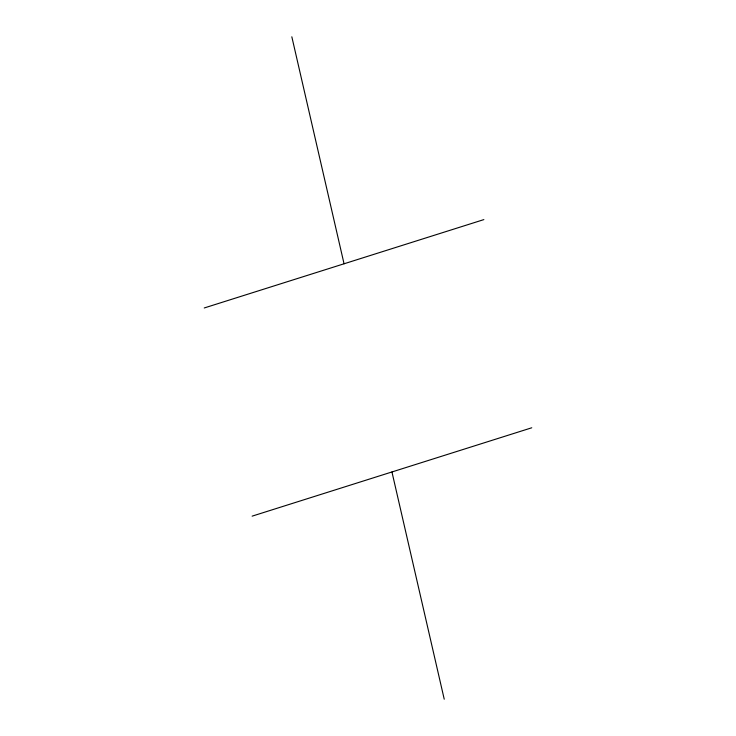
<?xml version="1.0" encoding="UTF-8"?>
<svg xmlns="http://www.w3.org/2000/svg" width="736" height="736" viewBox="0 0 736 736"><rect width="100%" height="100%" fill="white"/><g stroke="black" fill="none" stroke-linecap="round" stroke-linejoin="round"><path stroke-width="1.1" d="M204.24 307.97L483.865 219.604M252.135 516.148L531.76 427.782M291.833 36.8L344.052 263.792M391.948 471.96L444.231 699.2"/></g></svg>
